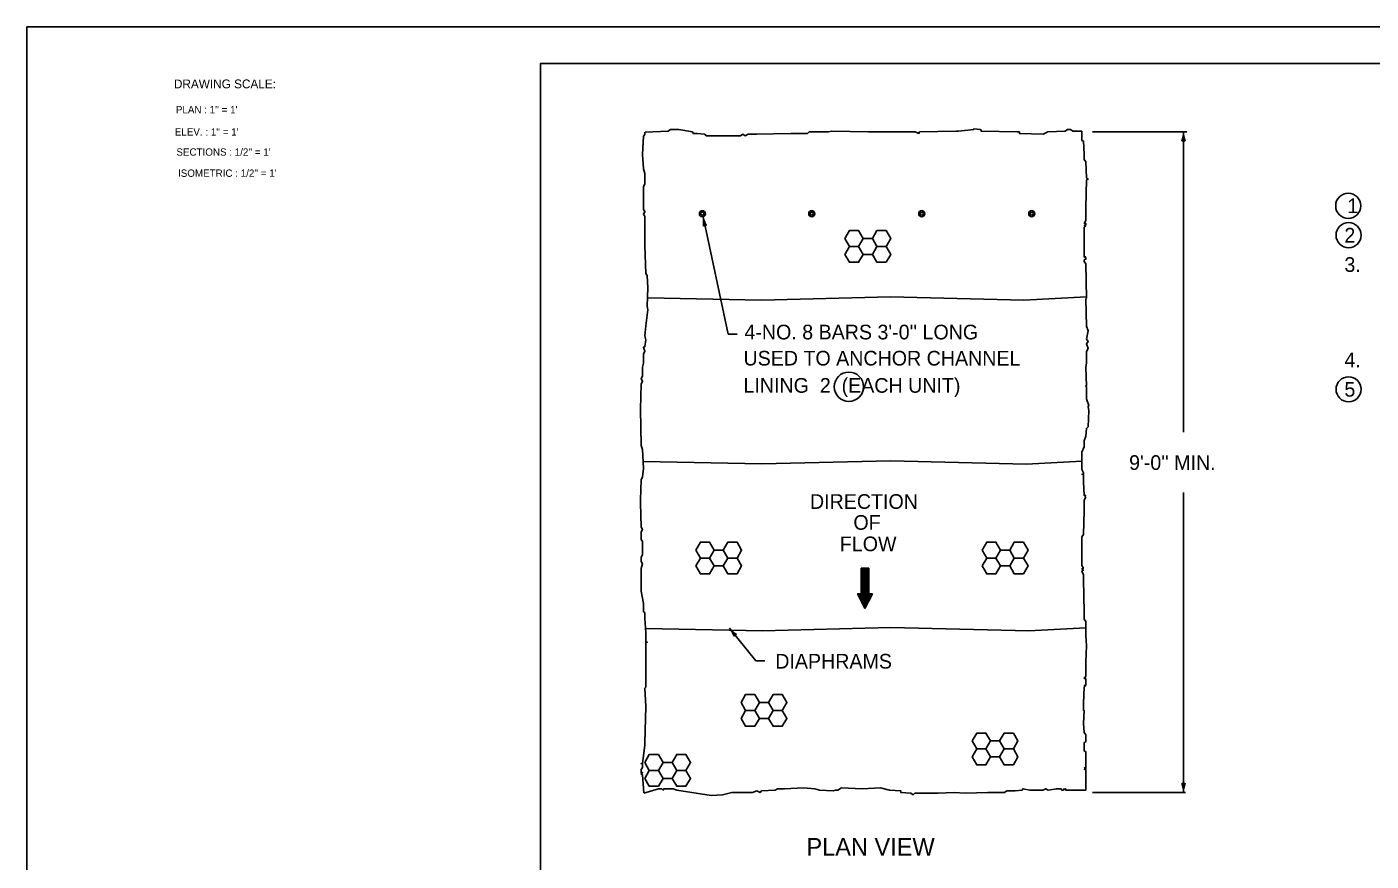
# Model space of a CAD drawing. Extents: x 997.6 to 1036.6, y 998.9 to 1022.7.
# Drawn here: x 1000 to 1018.32, y 1010.63 to 1022 of the extents above; entities that cross this region are included whole.
import ezdxf

# ---------------------------------------------------------------- set-up
doc = ezdxf.new("R2010")
doc.units = 0
for name, color, linetype in [('Level 1', 7, 'Continuous'), ('Level 10', 7, 'Continuous'), ('Level 11', 7, 'Continuous'), ('Level 14', 7, 'Continuous'), ('Level 15', 7, 'Continuous')]:
    doc.layers.add(name, color=color, linetype=linetype)

msp = doc.modelspace()

# ---------------------------------------------------------------- linework, layer by layer
at = {"layer": 'Level 1'}
for p, q in [((1015.811, 1020.569), (1014.524, 1020.569)), ((1015.764, 1016.476), (1015.764, 1020.569)), ((1009.556, 1017.813), (1009.216, 1019.413)), ((1009.681, 1017.813), (1009.556, 1017.813)), ((1015.764, 1011.569), (1015.764, 1015.654)), ((1009.935, 1013.363), (1009.577, 1013.808)), ((1010.06, 1013.363), (1009.935, 1013.363)), ((1014.524, 1011.569), (1015.789, 1011.569))]:
    msp.add_line(p, q, dxfattribs=at)
for points in [[(1008.423, 1020.567), (1008.423, 1020.532), (1008.403, 1020.511), (1008.392, 1020.262), (1008.403, 1020.065), (1008.423, 1020.002), (1008.423, 1019.857), (1008.403, 1019.826), (1008.403, 1019.514), (1008.423, 1019.483), (1008.403, 1019.442), (1008.423, 1019.421), (1008.423, 1019.39), (1008.423, 1019.379), (1008.423, 1019.016), (1008.434, 1018.642), (1008.455, 1018.611), (1008.465, 1018.444), (1008.455, 1018.195), (1008.465, 1018.143), (1008.434, 1017.925), (1008.423, 1017.79), (1008.434, 1017.738), (1008.423, 1017.645), (1008.403, 1017.634), (1008.423, 1017.582), (1008.403, 1017.541), (1008.403, 1017.416), (1008.392, 1017.364), (1008.392, 1017.24), (1008.372, 1017.208), (1008.392, 1017.167), (1008.372, 1017.136), (1008.361, 1016.793), (1008.372, 1016.294), (1008.392, 1016.242), (1008.403, 1015.983), (1008.392, 1015.869), (1008.372, 1015.827), (1008.361, 1015.557), (1008.361, 1015.515), (1008.372, 1015.183), (1008.392, 1015.152), (1008.372, 1015.121), (1008.372, 1015.058), (1008.372, 1015.017), (1008.392, 1014.986), (1008.392, 1014.809), (1008.372, 1014.768), (1008.372, 1014.716), (1008.392, 1014.684), (1008.372, 1014.622), (1008.372, 1014.529), (1008.372, 1014.311), (1008.403, 1014.144), (1008.403, 1014.03), (1008.423, 1014.02), (1008.423, 1013.989), (1008.423, 1013.937), (1008.434, 1013.75), (1008.434, 1013.625), (1008.455, 1013.615), (1008.434, 1013.615), (1008.455, 1013.615), (1008.434, 1013.615), (1008.434, 1013.334), (1008.434, 1013.002), (1008.423, 1012.991), (1008.434, 1012.742), (1008.423, 1012.244), (1008.423, 1012.212), (1008.392, 1011.963), (1008.372, 1011.963), (1008.392, 1011.963), (1008.392, 1011.911), (1008.372, 1011.88), (1008.372, 1011.839), (1008.392, 1011.839), (1008.372, 1011.818), (1008.392, 1011.807), (1008.407, 1011.562)], [(1008.426, 1020.566), (1008.74, 1020.579), (1008.771, 1020.6), (1008.886, 1020.6), (1009.073, 1020.569), (1009.083, 1020.548), (1009.135, 1020.548), (1009.239, 1020.537), (1009.26, 1020.517), (1009.509, 1020.517), (1009.54, 1020.517), (1009.727, 1020.517), (1009.758, 1020.537), (1009.789, 1020.517), (1009.831, 1020.537), (1009.945, 1020.537), (1010.412, 1020.548), (1010.641, 1020.548), (1010.662, 1020.569), (1010.921, 1020.569), (1010.973, 1020.579), (1011.472, 1020.569), (1012.043, 1020.569), (1012.105, 1020.569), (1012.157, 1020.548), (1012.168, 1020.569), (1012.666, 1020.579), (1012.697, 1020.579), (1012.905, 1020.6), (1012.905, 1020.61), (1012.999, 1020.6), (1013.009, 1020.579), (1013.497, 1020.569), (1013.528, 1020.569), (1013.528, 1020.548), (1013.85, 1020.537), (1013.913, 1020.569), (1014.152, 1020.579), (1014.183, 1020.6), (1014.224, 1020.6), (1014.255, 1020.579), (1014.38, 1020.579)], [(1014.38, 1020.579), (1014.38, 1020.454), (1014.401, 1020.444), (1014.411, 1020.267), (1014.411, 1020.195), (1014.432, 1020.163), (1014.442, 1019.945), (1014.463, 1019.925), (1014.442, 1019.914), (1014.432, 1019.54), (1014.432, 1019.364), (1014.411, 1019.322), (1014.432, 1019.322), (1014.432, 1019.301), (1014.411, 1019.291), (1014.432, 1019.291), (1014.411, 1019.291), (1014.432, 1019.291), (1014.411, 1019.27), (1014.411, 1019.021), (1014.411, 1018.865), (1014.432, 1018.865), (1014.411, 1018.865), (1014.432, 1018.865), (1014.411, 1018.865), (1014.432, 1018.865), (1014.411, 1018.865), (1014.432, 1018.855), (1014.432, 1018.834), (1014.411, 1018.824), (1014.411, 1018.803), (1014.432, 1018.772), (1014.442, 1018.304), (1014.432, 1018.294), (1014.442, 1017.92), (1014.463, 1017.858), (1014.442, 1017.743), (1014.463, 1017.712), (1014.442, 1017.681), (1014.463, 1017.619), (1014.442, 1017.577), (1014.442, 1017.421), (1014.432, 1017.359), (1014.442, 1017.11), (1014.432, 1017.11), (1014.442, 1017.089), (1014.442, 1016.933), (1014.474, 1016.84), (1014.463, 1016.829), (1014.474, 1016.767), (1014.463, 1016.549), (1014.442, 1016.528), (1014.432, 1016.424), (1014.411, 1016.362), (1014.411, 1016.279), (1014.38, 1016.206), (1014.38, 1016.061), (1014.38, 1015.967), (1014.401, 1015.926), (1014.401, 1015.905), (1014.38, 1015.905), (1014.401, 1015.905), (1014.38, 1015.905), (1014.401, 1015.895), (1014.401, 1015.811), (1014.401, 1015.801), (1014.411, 1015.614), (1014.432, 1015.614), (1014.411, 1015.614), (1014.432, 1015.593), (1014.411, 1015.552), (1014.411, 1015.406), (1014.401, 1015.084), (1014.38, 1015.053), (1014.38, 1014.991), (1014.38, 1014.97), (1014.38, 1014.659), (1014.401, 1014.627), (1014.38, 1014.617), (1014.401, 1014.596), (1014.38, 1014.586), (1014.401, 1014.534), (1014.401, 1014.472), (1014.411, 1014.025), (1014.411, 1013.932), (1014.432, 1013.9), (1014.432, 1013.713), (1014.442, 1013.568), (1014.432, 1013.35), (1014.432, 1013.319), (1014.432, 1013.153), (1014.411, 1013.121), (1014.432, 1013.121), (1014.432, 1013.069), (1014.432, 1013.028), (1014.411, 1013.028), (1014.432, 1013.028), (1014.411, 1013.007), (1014.401, 1012.779), (1014.401, 1012.685)], [(1008.464, 1018.306), (1010.011, 1018.277), (1011.771, 1018.321), (1013.588, 1018.277), (1014.442, 1018.323)], [(1008.399, 1016.076), (1010.018, 1016.045), (1011.772, 1016.089), (1013.622, 1016.044), (1014.38, 1016.085)], [(1011.375, 1014.169), (1011.375, 1014.624)], [(1011.38, 1014.159), (1011.38, 1014.624)], [(1011.385, 1014.149), (1011.385, 1014.624)], [(1011.39, 1014.139), (1011.39, 1014.624)], [(1011.395, 1014.129), (1011.395, 1014.624)], [(1011.4, 1014.119), (1011.4, 1014.624)], [(1011.405, 1014.109), (1011.405, 1014.624)], [(1011.41, 1014.099), (1011.41, 1014.624)], [(1011.415, 1014.089), (1011.415, 1014.624)], [(1011.42, 1014.079), (1011.42, 1014.624)], [(1011.425, 1014.078), (1011.425, 1014.624)], [(1011.43, 1014.088), (1011.43, 1014.624)], [(1011.43, 1014.088), (1011.43, 1014.624)], [(1011.435, 1014.098), (1011.435, 1014.624)], [(1011.44, 1014.108), (1011.44, 1014.624)], [(1011.445, 1014.118), (1011.445, 1014.624)], [(1011.45, 1014.128), (1011.45, 1014.624)], [(1011.455, 1014.138), (1011.455, 1014.624)], [(1011.46, 1014.148), (1011.46, 1014.624)], [(1011.465, 1014.158), (1011.465, 1014.624)], [(1011.47, 1014.168), (1011.47, 1014.624)], [(1011.473, 1014.173), (1011.473, 1014.624)], [(1011.325, 1014.269), (1011.325, 1014.274)], [(1011.33, 1014.259), (1011.33, 1014.274)], [(1011.335, 1014.249), (1011.335, 1014.274)], [(1011.34, 1014.239), (1011.34, 1014.274)], [(1011.345, 1014.229), (1011.345, 1014.274)], [(1011.35, 1014.219), (1011.35, 1014.274)], [(1011.355, 1014.209), (1011.355, 1014.274)], [(1011.36, 1014.199), (1011.36, 1014.274)], [(1011.365, 1014.189), (1011.365, 1014.274)], [(1011.365, 1014.189), (1011.365, 1014.274)], [(1011.37, 1014.179), (1011.37, 1014.274)], [(1011.478, 1014.183), (1011.478, 1014.274)], [(1011.483, 1014.193), (1011.483, 1014.274)], [(1011.488, 1014.203), (1011.488, 1014.274)], [(1011.493, 1014.213), (1011.493, 1014.274)], [(1011.498, 1014.223), (1011.498, 1014.274)], [(1011.503, 1014.233), (1011.503, 1014.274)], [(1011.508, 1014.243), (1011.508, 1014.274)], [(1011.513, 1014.253), (1011.513, 1014.274)], [(1011.518, 1014.263), (1011.518, 1014.274)], [(1011.523, 1014.273), (1011.523, 1014.274)], [(1008.431, 1013.802), (1010.025, 1013.772), (1011.773, 1013.815), (1013.656, 1013.77), (1014.432, 1013.812)], [(1014.401, 1012.685), (1014.411, 1012.685), (1014.401, 1012.509), (1014.411, 1012.384), (1014.432, 1012.353), (1014.432, 1012.259), (1014.411, 1012.249), (1014.411, 1012.218), (1014.411, 1012.135), (1014.432, 1012.124), (1014.432, 1011.937), (1014.432, 1011.906), (1014.411, 1011.906), (1014.432, 1011.906), (1014.432, 1011.885), (1014.411, 1011.885), (1014.432, 1011.875), (1014.432, 1011.75), (1014.432, 1011.6)], [(1008.409, 1011.561), (1008.61, 1011.62), (1008.652, 1011.62), (1008.673, 1011.6), (1008.683, 1011.62), (1008.808, 1011.62), (1008.86, 1011.6), (1009.327, 1011.527), (1009.483, 1011.537), (1009.608, 1011.568), (1009.888, 1011.568), (1009.95, 1011.589), (1009.992, 1011.568), (1010.013, 1011.589), (1010.2, 1011.6), (1010.231, 1011.62), (1010.324, 1011.62), (1010.584, 1011.631), (1010.74, 1011.62), (1010.802, 1011.6), (1010.989, 1011.589), (1011.02, 1011.6), (1011.051, 1011.6), (1011.103, 1011.631), (1011.384, 1011.62), (1011.633, 1011.631), (1011.758, 1011.6), (1011.913, 1011.589), (1011.913, 1011.568), (1012.048, 1011.558), (1012.08, 1011.537), (1012.1, 1011.558), (1012.422, 1011.558), (1012.64, 1011.568), (1012.786, 1011.558), (1013.097, 1011.568), (1013.326, 1011.568), (1013.357, 1011.589), (1013.471, 1011.589), (1013.565, 1011.6), (1013.575, 1011.62), (1013.669, 1011.6), (1013.845, 1011.6), (1013.887, 1011.62), (1013.918, 1011.6), (1014.032, 1011.62), (1014.095, 1011.62), (1014.105, 1011.6), (1014.126, 1011.6), (1014.136, 1011.62), (1014.157, 1011.6), (1014.157, 1011.62), (1014.167, 1011.6), (1014.23, 1011.6), (1014.25, 1011.6), (1014.432, 1011.6)]]:
    msp.add_lwpolyline(points, dxfattribs=at)
for points in [[(1011.148, 1019.116), (1011.211, 1019.008), (1011.336, 1019.008), (1011.398, 1019.116), (1011.336, 1019.225), (1011.211, 1019.225)], [(1011.523, 1019.116), (1011.586, 1019.008), (1011.711, 1019.008), (1011.773, 1019.116), (1011.711, 1019.225), (1011.586, 1019.225)], [(1011.336, 1019.008), (1011.398, 1018.9), (1011.523, 1018.9), (1011.586, 1019.008), (1011.523, 1019.116), (1011.398, 1019.116)], [(1011.148, 1018.9), (1011.211, 1018.792), (1011.336, 1018.792), (1011.398, 1018.9), (1011.336, 1019.008), (1011.211, 1019.008)], [(1011.523, 1018.9), (1011.586, 1018.792), (1011.711, 1018.792), (1011.773, 1018.9), (1011.711, 1019.008), (1011.586, 1019.008)], [(1009.117, 1014.871), (1009.179, 1014.763), (1009.304, 1014.763), (1009.367, 1014.871), (1009.304, 1014.98), (1009.179, 1014.98)], [(1009.304, 1014.763), (1009.367, 1014.655), (1009.492, 1014.655), (1009.554, 1014.763), (1009.492, 1014.871), (1009.367, 1014.871)], [(1009.492, 1014.871), (1009.554, 1014.763), (1009.679, 1014.763), (1009.742, 1014.871), (1009.679, 1014.98), (1009.554, 1014.98)], [(1013.02, 1014.871), (1013.082, 1014.763), (1013.207, 1014.763), (1013.27, 1014.871), (1013.207, 1014.98), (1013.082, 1014.98)], [(1013.207, 1014.763), (1013.27, 1014.655), (1013.395, 1014.655), (1013.457, 1014.763), (1013.395, 1014.871), (1013.27, 1014.871)], [(1013.395, 1014.871), (1013.457, 1014.763), (1013.582, 1014.763), (1013.645, 1014.871), (1013.582, 1014.98), (1013.457, 1014.98)], [(1009.117, 1014.655), (1009.179, 1014.547), (1009.304, 1014.547), (1009.367, 1014.655), (1009.304, 1014.763), (1009.179, 1014.763)], [(1009.492, 1014.655), (1009.554, 1014.547), (1009.679, 1014.547), (1009.742, 1014.655), (1009.679, 1014.763), (1009.554, 1014.763)], [(1011.423, 1014.074), (1011.523, 1014.274), (1011.473, 1014.274), (1011.473, 1014.624), (1011.373, 1014.624), (1011.373, 1014.274), (1011.323, 1014.274)], [(1013.02, 1014.655), (1013.082, 1014.547), (1013.207, 1014.547), (1013.27, 1014.655), (1013.207, 1014.763), (1013.082, 1014.763)], [(1013.395, 1014.655), (1013.457, 1014.547), (1013.582, 1014.547), (1013.645, 1014.655), (1013.582, 1014.763), (1013.457, 1014.763)], [(1009.733, 1012.795), (1009.796, 1012.686), (1009.921, 1012.686), (1009.983, 1012.795), (1009.921, 1012.903), (1009.796, 1012.903)], [(1009.921, 1012.686), (1009.983, 1012.578), (1010.108, 1012.578), (1010.171, 1012.686), (1010.108, 1012.795), (1009.983, 1012.795)], [(1010.108, 1012.795), (1010.171, 1012.686), (1010.296, 1012.686), (1010.358, 1012.795), (1010.296, 1012.903), (1010.171, 1012.903)], [(1009.733, 1012.578), (1009.796, 1012.47), (1009.921, 1012.47), (1009.983, 1012.578), (1009.921, 1012.686), (1009.796, 1012.686)], [(1010.108, 1012.578), (1010.171, 1012.47), (1010.296, 1012.47), (1010.358, 1012.578), (1010.296, 1012.686), (1010.171, 1012.686)], [(1012.883, 1012.27), (1012.945, 1012.161), (1013.07, 1012.161), (1013.133, 1012.27), (1013.07, 1012.378), (1012.945, 1012.378)], [(1013.07, 1012.161), (1013.133, 1012.053), (1013.258, 1012.053), (1013.32, 1012.161), (1013.258, 1012.27), (1013.133, 1012.27)], [(1013.258, 1012.27), (1013.32, 1012.161), (1013.445, 1012.161), (1013.508, 1012.27), (1013.445, 1012.378), (1013.32, 1012.378)], [(1008.42, 1011.978), (1008.482, 1011.87), (1008.607, 1011.87), (1008.67, 1011.978), (1008.607, 1012.086), (1008.482, 1012.086)], [(1008.795, 1011.978), (1008.857, 1011.87), (1008.982, 1011.87), (1009.045, 1011.978), (1008.982, 1012.086), (1008.857, 1012.086)], [(1012.883, 1012.053), (1012.945, 1011.945), (1013.07, 1011.945), (1013.133, 1012.053), (1013.07, 1012.161), (1012.945, 1012.161)], [(1013.258, 1012.053), (1013.32, 1011.945), (1013.445, 1011.945), (1013.508, 1012.053), (1013.445, 1012.161), (1013.32, 1012.161)], [(1008.607, 1011.87), (1008.67, 1011.761), (1008.795, 1011.761), (1008.857, 1011.87), (1008.795, 1011.978), (1008.67, 1011.978)], [(1008.42, 1011.761), (1008.482, 1011.653), (1008.607, 1011.653), (1008.67, 1011.761), (1008.607, 1011.87), (1008.482, 1011.87)], [(1008.795, 1011.761), (1008.857, 1011.653), (1008.982, 1011.653), (1009.045, 1011.761), (1008.982, 1011.87), (1008.857, 1011.87)]]:
    msp.add_lwpolyline(points, close=True, dxfattribs=at)
for centre, radius in [((1018.009, 1019.562), 0.171), ((1009.207, 1019.454), 0.0417), ((1009.207, 1019.454), 0.0208), ((1010.698, 1019.454), 0.0417), ((1010.698, 1019.454), 0.0208), ((1012.197, 1019.455), 0.0417), ((1012.197, 1019.455), 0.0208), ((1013.696, 1019.455), 0.0417), ((1013.696, 1019.455), 0.0208), ((1018.014, 1019.162), 0.171), ((1011.203, 1017.097), 0.2), ((1018.014, 1017.062), 0.171)]:
    msp.add_circle(centre, radius, dxfattribs=at)
for centre, radius, start, end in [((1015.373, 1020.569), 0.391, 341.3472, 359.9939), ((1016.155, 1020.569), 0.391, 180, 198.6688), ((1016.155, 1020.569), 0.391, 179.9878, 180), ((1015.764, 1020.42), 0.0313, 48.7746, 130.8913), ((1009.598, 1019.494), 0.391, 191.9847, 210.6535), ((1008.833, 1019.332), 0.391, 353.3319, 11.9786), ((1009.598, 1019.494), 0.391, 191.9725, 191.9847), ((1009.247, 1019.268), 0.0313, 60.7593, 142.876), ((1009.881, 1014.053), 0.391, 218.8648, 237.5335), ((1009.273, 1013.563), 0.391, 20.2119, 38.8587), ((1009.881, 1014.053), 0.391, 218.8525, 218.8648), ((1009.67, 1013.692), 0.0313, 87.6394, 169.7561), ((1015.764, 1011.717), 0.0313, 228.7746, 310.8913), ((1015.373, 1011.569), 0.391, 0, 18.6688), ((1016.155, 1011.569), 0.391, 161.3472, 179.9939), ((1015.373, 1011.569), 0.391, 359.9878, 0)]:
    msp.add_arc(centre, radius, start, end, dxfattribs=at)
at = {"layer": 'Level 10'}
for q in [(1035.5, 1021.5), (1007, 1000.5)]:
    msp.add_line((1007, 1021.5), q, dxfattribs=at)
at = {"layer": 'Level 11'}
msp.add_lwpolyline([(1007, 1000.5), (1035.5, 1000.5), (1035.5, 1021.5), (1007, 1021.5)], close=True, dxfattribs=at)
at = {"layer": 'Level 14'}
for p, q in [((1000, 1000), (1000, 1022)), ((1000, 1022), (1036, 1022))]:
    msp.add_line(p, q, dxfattribs=at)

# ---------------------------------------------------------------- texts
at = {"layer": 'Level 1'}
for s, height, p in [('1', 0.2, (1017.996, 1019.462)), ('2', 0.2, (1017.957, 1019.062)), ('3.', 0.2, (1017.957, 1018.662)), ("4-NO. 8 BARS 3'-0'' LONG", 0.2, (1009.78, 1017.742)), ('USED TO ANCHOR CHANNEL', 0.2, (1009.767, 1017.386)), ('4.', 0.2, (1017.957, 1017.362)), ('LINING  2  (EACH UNIT)', 0.2, (1009.767, 1017.015)), ('5', 0.2, (1017.957, 1016.962)), ("9'-0'' MIN.", 0.2, (1015.023, 1015.964)), ('DIRECTION', 0.2, (1010.673, 1015.433)), ('OF', 0.2, (1011.265, 1015.148)), ('FLOW', 0.2, (1011.08, 1014.856)), ('DIAPHRAMS', 0.2, (1010.2, 1013.257)), ('PLAN VIEW', 0.24, (1010.625, 1010.708))]:
    msp.add_text(s, height=height, dxfattribs=at).set_placement(p)
at = {"layer": 'Level 15'}
for s, height, p in [('DRAWING SCALE:', 0.12, (1002.004, 1021.163)), ("PLAN : 1'' = 1'", 0.1, (1002.031, 1020.822)), ("ELEV. : 1'' = 1'", 0.1, (1002.016, 1020.519)), ("SECTIONS : 1/2'' = 1'", 0.1, (1002.038, 1020.245)), ("ISOMETRIC : 1/2'' = 1'", 0.1, (1002.06, 1019.957))]:
    msp.add_text(s, height=height, dxfattribs=at).set_placement(p)

doc.saveas('drawing.dxf')
